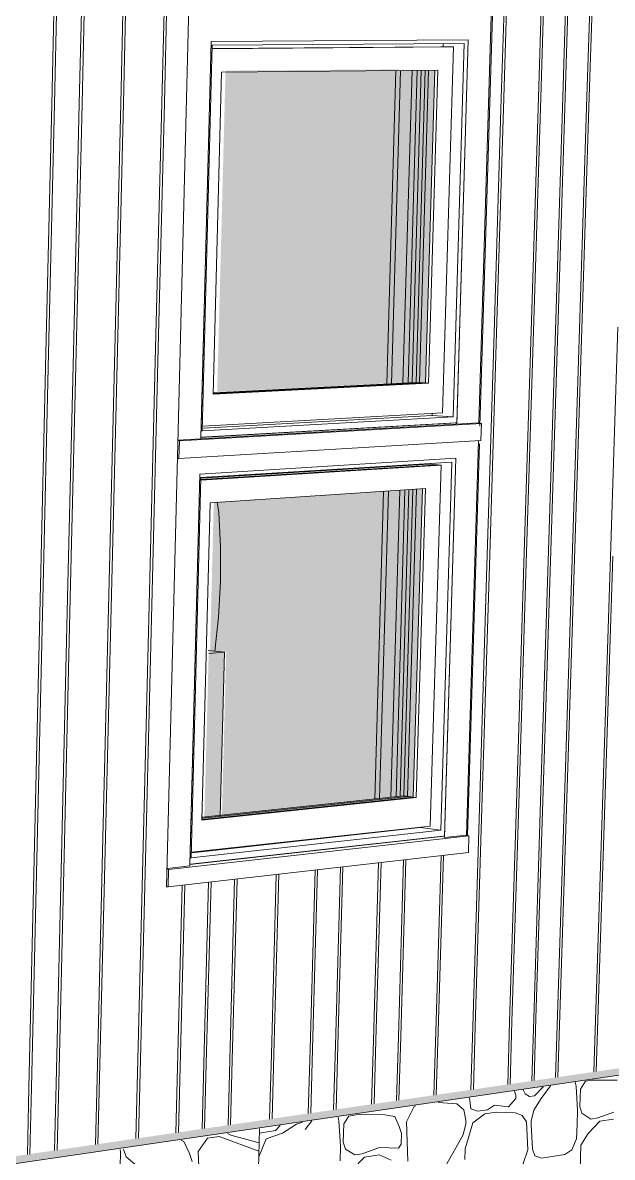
# Model space of a CAD drawing. Header units: inches. Extents: x 5690 to 5695, y -585 to 907.
# Drawn here: x 5690.8654 to 5690.9709, y 906.9924 to 907.1956 of the extents above; entities that cross this region are included whole.
import ezdxf

# ---------------------------------------------------------------- set-up
doc = ezdxf.new("R2010")
doc.units = ezdxf.units.IN
doc.header["$MEASUREMENT"] = 0
for name, color, linetype, lineweight in [('A-CLNG', 13, 'Continuous', 13), ('A-GLAZ-2', 151, 'Continuous', 9), ('A-WALL-PATT-1', 111, 'Continuous', 9), ('I-FURN', 30, 'Continuous', 9), ('I-WALL', 2, 'Continuous', 13), ('I-WALL-1', 2, 'Continuous', 9), ('S-FNDN', 32, 'Continuous', 13), ('S-FNDN-1', 32, 'Continuous', 9)]:
    doc.layers.add(name, color=color, linetype=linetype, lineweight=lineweight)
doc.layers.add('A-GLAZ-1', color=151, linetype='Continuous', lineweight=13, transparency=0.75)

# ---------------------------------------------------------------- blocks, each defined once
blk = doc.blocks.new('FP_2-3D View 1')
at = {"layer": 'A-WALL-PATT-1'}
for p, q in [((5690.87057, 907.18094), (5690.87161, 907.22586)), ((5690.87105, 907.18095), (5690.87209, 907.22585)), ((5690.86953, 907.13639), (5690.87057, 907.18094)), ((5690.87001, 907.13641), (5690.87105, 907.18095)), ((5690.87057, 907.18094), (5690.87057, 907.18094)), ((5690.87105, 907.18095), (5690.87105, 907.18095)), ((5690.86851, 907.0922), (5690.86953, 907.13639)), ((5690.86898, 907.09223), (5690.87001, 907.13641)), ((5690.86953, 907.13639), (5690.86953, 907.13639)), ((5690.87001, 907.13641), (5690.87001, 907.13641)), ((5690.86749, 907.04836), (5690.86851, 907.0922)), ((5690.86796, 907.04841), (5690.86898, 907.09223)), ((5690.86851, 907.0922), (5690.86851, 907.0922)), ((5690.86898, 907.09223), (5690.86898, 907.09223)), ((5690.86648, 907.00488), (5690.86749, 907.04836)), ((5690.86695, 907.00494), (5690.86796, 907.04841)), ((5690.86749, 907.04836), (5690.86749, 907.04836)), ((5690.86796, 907.04841), (5690.86796, 907.04841)), ((5690.8662, 906.99294), (5690.86648, 907.00488)), ((5690.86648, 907.00488), (5690.86648, 907.00488)), ((5690.86667, 906.993), (5690.86695, 907.00494)), ((5690.86695, 907.00494), (5690.86695, 907.00494))]:
    blk.add_line(p, q, dxfattribs=at)
blk = doc.blocks.new('FP_3-3D View 1')
at = {"layer": 'A-WALL-PATT-1'}
for p, q in [((5690.8755, 907.18101), (5690.87656, 907.22577)), ((5690.87598, 907.18102), (5690.87704, 907.22576)), ((5690.88292, 907.18111), (5690.884, 907.22564)), ((5690.88339, 907.18112), (5690.88448, 907.22563)), ((5690.89026, 907.18122), (5690.89137, 907.22551)), ((5690.89072, 907.18122), (5690.89183, 907.2255)), ((5690.95104, 907.18207), (5690.95234, 907.22444)), ((5690.95147, 907.18208), (5690.95277, 907.22444)), ((5690.95769, 907.18217), (5690.95901, 907.22433)), ((5690.95812, 907.18217), (5690.95943, 907.22432)), ((5690.96204, 907.18223), (5690.96337, 907.22425)), ((5690.96246, 907.18223), (5690.96379, 907.22424)), ((5690.96637, 907.18229), (5690.9677, 907.22418)), ((5690.96678, 907.18229), (5690.96812, 907.22417)), ((5690.96073, 907.14052), (5690.96204, 907.18223)), ((5690.96115, 907.14054), (5690.96246, 907.18223)), ((5690.96204, 907.18223), (5690.96204, 907.18223)), ((5690.96246, 907.18223), (5690.96246, 907.18223)), ((5690.96504, 907.14072), (5690.96637, 907.18229)), ((5690.96545, 907.14074), (5690.96678, 907.18229)), ((5690.96637, 907.18229), (5690.96637, 907.18229)), ((5690.96678, 907.18229), (5690.96678, 907.18229)), ((5690.87445, 907.13661), (5690.8755, 907.18101)), ((5690.87493, 907.13663), (5690.87598, 907.18102)), ((5690.8755, 907.18101), (5690.8755, 907.18101)), ((5690.87598, 907.18102), (5690.87598, 907.18102)), ((5690.88184, 907.13695), (5690.88292, 907.18111)), ((5690.88231, 907.13697), (5690.88339, 907.18112)), ((5690.88292, 907.18111), (5690.88292, 907.18111)), ((5690.88339, 907.18112), (5690.88339, 907.18112)), ((5690.88916, 907.13728), (5690.89026, 907.18122)), ((5690.88962, 907.1373), (5690.89072, 907.18122)), ((5690.89026, 907.18122), (5690.89026, 907.18122)), ((5690.89072, 907.18122), (5690.89072, 907.18122)), ((5690.94976, 907.14003), (5690.95104, 907.18207)), ((5690.95018, 907.14004), (5690.95147, 907.18208)), ((5690.95104, 907.18207), (5690.95104, 907.18207)), ((5690.95147, 907.18208), (5690.95147, 907.18208)), ((5690.95639, 907.14033), (5690.95769, 907.18217)), ((5690.95681, 907.14035), (5690.95812, 907.18217)), ((5690.95769, 907.18217), (5690.95769, 907.18217)), ((5690.95812, 907.18217), (5690.95812, 907.18217)), ((5690.94848, 907.0983), (5690.94976, 907.14003)), ((5690.94891, 907.09833), (5690.95018, 907.14004)), ((5690.94976, 907.14003), (5690.94976, 907.14003)), ((5690.95018, 907.14004), (5690.95018, 907.14004)), ((5690.9551, 907.0988), (5690.95639, 907.14033)), ((5690.95552, 907.09884), (5690.95681, 907.14035)), ((5690.95639, 907.14033), (5690.95639, 907.14033)), ((5690.95681, 907.14035), (5690.95681, 907.14035)), ((5690.95942, 907.09913), (5690.96073, 907.14052)), ((5690.95984, 907.09916), (5690.96115, 907.14054)), ((5690.96073, 907.14052), (5690.96073, 907.14052)), ((5690.96115, 907.14054), (5690.96115, 907.14054)), ((5690.96372, 907.09946), (5690.96504, 907.14072)), ((5690.96413, 907.09949), (5690.96545, 907.14074)), ((5690.96504, 907.14072), (5690.96504, 907.14072)), ((5690.96545, 907.14074), (5690.96545, 907.14074)), ((5690.97059, 907.09999), (5690.97193, 907.14103)), ((5690.87341, 907.09257), (5690.87445, 907.13661)), ((5690.87388, 907.09261), (5690.87493, 907.13663)), ((5690.87445, 907.13661), (5690.87445, 907.13661)), ((5690.87493, 907.13663), (5690.87493, 907.13663)), ((5690.88078, 907.09313), (5690.88184, 907.13695)), ((5690.88124, 907.09317), (5690.88231, 907.13697)), ((5690.88184, 907.13695), (5690.88184, 907.13695)), ((5690.88231, 907.13697), (5690.88231, 907.13697)), ((5690.88807, 907.09369), (5690.88916, 907.13728)), ((5690.88853, 907.09373), (5690.88962, 907.1373)), ((5690.88916, 907.13728), (5690.88916, 907.13728)), ((5690.88962, 907.1373), (5690.88962, 907.1373)), ((5690.95813, 907.05806), (5690.95942, 907.09913)), ((5690.95854, 907.0581), (5690.95984, 907.09916)), ((5690.95942, 907.09913), (5690.95942, 907.09913)), ((5690.95984, 907.09916), (5690.95984, 907.09916)), ((5690.96241, 907.05851), (5690.96372, 907.09946)), ((5690.96283, 907.05856), (5690.96413, 907.09949)), ((5690.96372, 907.09946), (5690.96372, 907.09946)), ((5690.96413, 907.09949), (5690.96413, 907.09949)), ((5690.96927, 907.05925), (5690.97059, 907.09999)), ((5690.96968, 907.05929), (5690.971, 907.10002)), ((5690.97059, 907.09999), (5690.97059, 907.09999)), ((5690.94722, 907.05689), (5690.94848, 907.0983)), ((5690.94764, 907.05693), (5690.94891, 907.09833)), ((5690.94848, 907.0983), (5690.94848, 907.0983)), ((5690.94891, 907.09833), (5690.94891, 907.09833)), ((5690.95381, 907.05759), (5690.9551, 907.0988)), ((5690.95423, 907.05764), (5690.95552, 907.09884)), ((5690.9551, 907.0988), (5690.9551, 907.0988)), ((5690.95552, 907.09884), (5690.95552, 907.09884)), ((5690.87972, 907.04967), (5690.88078, 907.09313)), ((5690.88018, 907.04972), (5690.88124, 907.09317)), ((5690.88078, 907.09313), (5690.88078, 907.09313)), ((5690.88124, 907.09317), (5690.88124, 907.09317)), ((5690.88699, 907.05045), (5690.88807, 907.09369)), ((5690.88745, 907.0505), (5690.88853, 907.09373)), ((5690.88807, 907.09369), (5690.88807, 907.09369)), ((5690.88853, 907.09373), (5690.88853, 907.09373)), ((5690.87237, 907.04889), (5690.87341, 907.09257)), ((5690.87284, 907.04894), (5690.87388, 907.09261)), ((5690.87341, 907.09257), (5690.87341, 907.09257)), ((5690.87388, 907.09261), (5690.87388, 907.09261)), ((5690.96111, 907.01787), (5690.96241, 907.05851)), ((5690.96153, 907.01793), (5690.96283, 907.05856)), ((5690.96241, 907.05851), (5690.96241, 907.05851)), ((5690.96283, 907.05856), (5690.96283, 907.05856)), ((5690.96795, 907.01881), (5690.96927, 907.05925)), ((5690.96836, 907.01887), (5690.96968, 907.05929)), ((5690.96927, 907.05925), (5690.96927, 907.05925)), ((5690.96968, 907.05929), (5690.96968, 907.05929)), ((5690.94596, 907.01579), (5690.94722, 907.05689)), ((5690.94639, 907.01585), (5690.94764, 907.05693)), ((5690.94722, 907.05689), (5690.94722, 907.05689)), ((5690.94764, 907.05693), (5690.94764, 907.05693)), ((5690.95254, 907.0167), (5690.95381, 907.05759)), ((5690.95296, 907.01675), (5690.95423, 907.05764)), ((5690.95381, 907.05759), (5690.95381, 907.05759)), ((5690.95423, 907.05764), (5690.95423, 907.05764)), ((5690.95684, 907.01729), (5690.95813, 907.05806)), ((5690.95725, 907.01734), (5690.95854, 907.0581)), ((5690.95813, 907.05806), (5690.95813, 907.05806)), ((5690.95854, 907.0581), (5690.95854, 907.0581)), ((5690.88591, 907.00755), (5690.88699, 907.05045)), ((5690.88637, 907.00761), (5690.88745, 907.0505)), ((5690.88699, 907.05045), (5690.88699, 907.05045)), ((5690.88745, 907.0505), (5690.88745, 907.0505)), ((5690.87135, 907.00555), (5690.87237, 907.04889)), ((5690.87182, 907.00561), (5690.87284, 907.04894)), ((5690.87237, 907.04889), (5690.87237, 907.04889)), ((5690.87284, 907.04894), (5690.87284, 907.04894)), ((5690.87867, 907.00655), (5690.87972, 907.04967)), ((5690.87913, 907.00662), (5690.88018, 907.04972)), ((5690.87972, 907.04967), (5690.87972, 907.04967)), ((5690.88018, 907.04972), (5690.88018, 907.04972)), ((5690.93932, 907.01488), (5690.94027, 907.04641)), ((5690.93975, 907.01494), (5690.9407, 907.04645)), ((5690.92135, 907.01241), (5690.92225, 907.04435)), ((5690.92178, 907.01247), (5690.92269, 907.0444)), ((5690.92816, 907.01335), (5690.92908, 907.04513)), ((5690.92859, 907.01341), (5690.92951, 907.04518)), ((5690.93262, 907.01396), (5690.93355, 907.04564)), ((5690.93305, 907.01402), (5690.93398, 907.04569)), ((5690.90243, 907.00982), (5690.90329, 907.04219)), ((5690.90288, 907.00988), (5690.90374, 907.04224)), ((5690.90988, 907.01084), (5690.91076, 907.04304)), ((5690.91033, 907.0109), (5690.9112, 907.04309)), ((5690.91681, 907.01179), (5690.91771, 907.04383)), ((5690.91725, 907.01185), (5690.91815, 907.04388)), ((5690.89308, 907.00853), (5690.89392, 907.04112)), ((5690.89354, 907.00859), (5690.89438, 907.04117)), ((5690.89777, 907.00918), (5690.89862, 907.04165)), ((5690.89823, 907.00924), (5690.89908, 907.0417)), ((5690.96076, 907.00671), (5690.96111, 907.01787)), ((5690.96111, 907.01787), (5690.96111, 907.01787)), ((5690.96117, 907.00677), (5690.96153, 907.01793)), ((5690.96153, 907.01793), (5690.96153, 907.01793)), ((5690.96759, 907.0077), (5690.96795, 907.01881)), ((5690.96795, 907.01881), (5690.96795, 907.01881)), ((5690.968, 907.00776), (5690.96836, 907.01887)), ((5690.96836, 907.01887), (5690.96836, 907.01887)), ((5690.94562, 907.0045), (5690.94596, 907.01579)), ((5690.94596, 907.01579), (5690.94596, 907.01579)), ((5690.94604, 907.00456), (5690.94639, 907.01585)), ((5690.94639, 907.01585), (5690.94639, 907.01585)), ((5690.95219, 907.00546), (5690.95254, 907.0167)), ((5690.95254, 907.0167), (5690.95254, 907.0167)), ((5690.95261, 907.00552), (5690.95296, 907.01675)), ((5690.95296, 907.01675), (5690.95296, 907.01675)), ((5690.95649, 907.00609), (5690.95684, 907.01729)), ((5690.95684, 907.01729), (5690.95684, 907.01729)), ((5690.9569, 907.00615), (5690.95725, 907.01734)), ((5690.95725, 907.01734), (5690.95725, 907.01734)), ((5690.93229, 907.00256), (5690.93262, 907.01396)), ((5690.93262, 907.01396), (5690.93262, 907.01396)), ((5690.93272, 907.00262), (5690.93305, 907.01402)), ((5690.93305, 907.01402), (5690.93305, 907.01402)), ((5690.93899, 907.00354), (5690.93932, 907.01488)), ((5690.93932, 907.01488), (5690.93932, 907.01488)), ((5690.93941, 907.0036), (5690.93975, 907.01494)), ((5690.93975, 907.01494), (5690.93975, 907.01494)), ((5690.91649, 907.00026), (5690.91681, 907.01179)), ((5690.91681, 907.01179), (5690.91681, 907.01179)), ((5690.91693, 907.00032), (5690.91725, 907.01185)), ((5690.91725, 907.01185), (5690.91725, 907.01185)), ((5690.92102, 907.00092), (5690.92135, 907.01241)), ((5690.92135, 907.01241), (5690.92135, 907.01241)), ((5690.92146, 907.00098), (5690.92178, 907.01247)), ((5690.92178, 907.01247), (5690.92178, 907.01247)), ((5690.92783, 907.00191), (5690.92816, 907.01335)), ((5690.92816, 907.01335), (5690.92816, 907.01335)), ((5690.92826, 907.00197), (5690.92859, 907.01341)), ((5690.92859, 907.01341), (5690.92859, 907.01341)), ((5690.90212, 906.99817), (5690.90243, 907.00982)), ((5690.90243, 907.00982), (5690.90243, 907.00982)), ((5690.90257, 906.99823), (5690.90288, 907.00988)), ((5690.90288, 907.00988), (5690.90288, 907.00988)), ((5690.90957, 906.99925), (5690.90988, 907.01084)), ((5690.90988, 907.01084), (5690.90988, 907.01084)), ((5690.91001, 906.99932), (5690.91033, 907.0109)), ((5690.91033, 907.0109), (5690.91033, 907.0109)), ((5690.88562, 906.99576), (5690.88591, 907.00755)), ((5690.88591, 907.00755), (5690.88591, 907.00755)), ((5690.88608, 906.99583), (5690.88637, 907.00761)), ((5690.88637, 907.00761), (5690.88637, 907.00761)), ((5690.89278, 906.99681), (5690.89308, 907.00853)), ((5690.89308, 907.00853), (5690.89308, 907.00853)), ((5690.89324, 906.99687), (5690.89354, 907.00859)), ((5690.89354, 907.00859), (5690.89354, 907.00859)), ((5690.89747, 906.99749), (5690.89777, 907.00918)), ((5690.89777, 907.00918), (5690.89777, 907.00918)), ((5690.89792, 906.99756), (5690.89823, 907.00924)), ((5690.89823, 907.00924), (5690.89823, 907.00924)), ((5690.87107, 906.99364), (5690.87135, 907.00555)), ((5690.87135, 907.00555), (5690.87135, 907.00555)), ((5690.87153, 906.99371), (5690.87182, 907.00561)), ((5690.87182, 907.00561), (5690.87182, 907.00561)), ((5690.87838, 906.99471), (5690.87867, 907.00655)), ((5690.87867, 907.00655), (5690.87867, 907.00655)), ((5690.87884, 906.99478), (5690.87913, 907.00662)), ((5690.87913, 907.00662), (5690.87913, 907.00662))]:
    blk.add_line(p, q, dxfattribs=at)
blk = doc.blocks.new('FP_30-3D View 1')
at = {"layer": 'A-WALL-PATT-1'}
for p, q in [((5690.89374, 906.99546), (5690.89424, 906.99524)), ((5690.89679, 906.99345), (5690.89842, 906.99583)), ((5690.89842, 906.99583), (5690.90053, 906.99612)), ((5690.90053, 906.99612), (5690.90766, 906.99354)), ((5690.90264, 906.99641), (5690.90205, 906.9967)), ((5690.9077, 906.99498), (5690.90264, 906.99641)), ((5690.88282, 906.99071), (5690.88288, 906.99333)), ((5690.88288, 906.99333), (5690.88284, 906.99383)), ((5690.88341, 906.99389), (5690.88388, 906.99249)), ((5690.89424, 906.99524), (5690.89522, 906.99307)), ((5690.89712, 906.98607), (5690.89679, 906.99345)), ((5690.88388, 906.99249), (5690.88588, 906.99081)), ((5690.89522, 906.99307), (5690.8957, 906.99165))]:
    blk.add_line(p, q, dxfattribs=at)
blk = doc.blocks.new('FP_31-3D View 1')
at = {"layer": 'A-WALL-PATT-1'}
for p, q in [((5690.91146, 906.9981), (5690.91063, 906.99719)), ((5690.91186, 906.99676), (5690.91437, 906.99835)), ((5690.91437, 906.99835), (5690.91548, 906.99869)), ((5690.90894, 906.99572), (5690.90763, 906.99253)), ((5690.90814, 906.99682), (5690.90775, 906.99676)), ((5690.91063, 906.99719), (5690.90814, 906.99682)), ((5690.91186, 906.99676), (5690.90894, 906.99572)), ((5690.90752, 906.98856), (5690.90782, 906.98517)), ((5690.90782, 906.98518), (5690.9086, 906.98347)), ((5690.91558, 906.98544), (5690.91232, 906.98344)), ((5690.9074, 906.98387), (5690.90981, 906.98244)), ((5690.9086, 906.98347), (5690.90983, 906.98305)), ((5690.91232, 906.98344), (5690.90983, 906.98305)), ((5690.90981, 906.98244), (5690.91102, 906.98142)), ((5690.91102, 906.98142), (5690.91101, 906.98081)), ((5690.91502, 906.97721), (5690.91514, 906.98146)), ((5690.91514, 906.98146), (5690.91548, 906.98201)), ((5690.90842, 906.97675), (5690.91139, 906.97965)), ((5690.91099, 906.9802), (5690.90971, 906.97878)), ((5690.91101, 906.98081), (5690.91099, 906.9802)), ((5690.91139, 906.97965), (5690.91265, 906.98046)), ((5690.91265, 906.98046), (5690.91344, 906.97937)), ((5690.91344, 906.97937), (5690.91414, 906.97525)), ((5690.90845, 906.97797), (5690.90723, 906.97777)), ((5690.90971, 906.97878), (5690.90845, 906.97797)), ((5690.91532, 906.97628), (5690.91502, 906.97721)), ((5690.90718, 906.97595), (5690.90842, 906.97674)), ((5690.91414, 906.97525), (5690.91451, 906.97349)), ((5690.91451, 906.97349), (5690.91449, 906.97288)), ((5690.91361, 906.97092), (5690.91029, 906.96976)), ((5690.91444, 906.97106), (5690.91067, 906.96862)), ((5690.91449, 906.97288), (5690.91361, 906.97092)), ((5690.91485, 906.97113), (5690.91444, 906.97106)), ((5690.91518, 906.97111), (5690.91485, 906.97113)), ((5690.90737, 906.96867), (5690.90703, 906.97032)), ((5690.91029, 906.96976), (5690.90902, 906.96834)), ((5690.90777, 906.96813), (5690.90737, 906.96867)), ((5690.90902, 906.96834), (5690.90777, 906.96813)), ((5690.90981, 906.96726), (5690.90933, 906.96475)), ((5690.91067, 906.96862), (5690.90981, 906.96726)), ((5690.90691, 906.96589), (5690.90729, 906.96562)), ((5690.90729, 906.96562), (5690.90844, 906.96217)), ((5690.90933, 906.96475), (5690.90942, 906.9618)), ((5690.90844, 906.96217), (5690.90842, 906.96163))]:
    blk.add_line(p, q, dxfattribs=at)
blk = doc.blocks.new('FP_32-3D View 1')
at = {"layer": 'A-WALL-PATT-1'}
for p, q in [((5690.96442, 907.00515), (5690.96429, 907.00585)), ((5690.96523, 907.00464), (5690.96609, 907.00603)), ((5690.96609, 907.00603), (5690.96732, 907.00621)), ((5690.96732, 907.00621), (5690.97179, 907.00624)), ((5690.95343, 907.00426), (5690.95364, 907.00357)), ((5690.95364, 907.00357), (5690.95362, 907.00293)), ((5690.95531, 907.00381), (5690.95496, 907.00448)), ((5690.95612, 907.0033), (5690.95531, 907.00381)), ((5690.95696, 907.00342), (5690.95612, 907.0033)), ((5690.95855, 907.00501), (5690.95696, 907.00342)), ((5690.95987, 907.0052), (5690.95818, 907.00297)), ((5690.96469, 907.0008), (5690.96442, 907.00516)), ((5690.96523, 907.00464), (5690.96512, 907.00149)), ((5690.93407, 906.99876), (5690.93544, 907.00153)), ((5690.93544, 907.00153), (5690.93567, 907.00165)), ((5690.93975, 907.00225), (5690.94311, 907.00202)), ((5690.94311, 907.00202), (5690.94434, 907.00092)), ((5690.94561, 907.00111), (5690.94534, 907.00307)), ((5690.94983, 907.00173), (5690.94855, 907.00091)), ((5690.95233, 907.00147), (5690.94983, 907.00173)), ((5690.95362, 907.00293), (5690.95233, 907.00147)), ((5690.95818, 907.00297), (5690.95688, 907.00088)), ((5690.96512, 907.00149), (5690.96549, 907.00029)), ((5690.92197, 906.99891), (5690.92183, 906.99962)), ((5690.92283, 906.99838), (5690.92374, 906.99981)), ((5690.92374, 906.99981), (5690.92505, 907.00001)), ((5690.92505, 907.00001), (5690.92981, 907.00006)), ((5690.92981, 907.00006), (5690.93196, 906.99973)), ((5690.93196, 906.99973), (5690.93276, 906.99792)), ((5690.94434, 907.00092), (5690.94471, 906.99906)), ((5690.94686, 907.00066), (5690.94561, 907.00111)), ((5690.94596, 906.99861), (5690.94811, 907.00021)), ((5690.94855, 907.00091), (5690.94686, 907.00066)), ((5690.94811, 907.00021), (5690.95021, 907.00052)), ((5690.95021, 907.00052), (5690.95354, 907.00038)), ((5690.95354, 907.00038), (5690.95477, 906.99993)), ((5690.95477, 906.99993), (5690.95557, 906.99879)), ((5690.95688, 907.00088), (5690.9564, 906.99891)), ((5690.96461, 906.99827), (5690.96469, 907.00079)), ((5690.96549, 907.00029), (5690.96709, 906.99927)), ((5690.96832, 906.99946), (5690.96709, 906.99927)), ((5690.97119, 907.00052), (5690.96832, 906.99946)), ((5690.91712, 906.99893), (5690.91591, 906.99737)), ((5690.92228, 906.99441), (5690.92197, 906.99891)), ((5690.92283, 906.99838), (5690.92274, 906.99513)), ((5690.93276, 906.99792), (5690.93316, 906.99669)), ((5690.93429, 906.99173), (5690.93407, 906.99876)), ((5690.94469, 906.99842), (5690.9442, 906.99643)), ((5690.94455, 906.99394), (5690.94596, 906.99861)), ((5690.94471, 906.99906), (5690.94469, 906.99842)), ((5690.95557, 906.99879), (5690.95582, 906.99377)), ((5690.9564, 906.99891), (5690.95638, 906.99828)), ((5690.95638, 906.99828), (5690.95666, 906.9939)), ((5690.96453, 906.99575), (5690.96461, 906.99827)), ((5690.9666, 906.99669), (5690.96871, 906.99889)), ((5690.96871, 906.99889), (5690.97115, 906.99927)), ((5690.93316, 906.99669), (5690.9331, 906.99475)), ((5690.9442, 906.99643), (5690.94108, 906.99085)), ((5690.96365, 906.99373), (5690.96453, 906.99575)), ((5690.96531, 906.99461), (5690.9666, 906.99669)), ((5690.92221, 906.99181), (5690.92228, 906.99441)), ((5690.92274, 906.99513), (5690.92314, 906.99389)), ((5690.92314, 906.99389), (5690.92485, 906.99286)), ((5690.92921, 906.99416), (5690.92615, 906.99305)), ((5690.93265, 906.99404), (5690.92921, 906.99416)), ((5690.9331, 906.99475), (5690.93265, 906.99404)), ((5690.94449, 906.99202), (5690.94455, 906.99394)), ((5690.95582, 906.99377), (5690.95491, 906.9911)), ((5690.95666, 906.9939), (5690.95703, 906.9927)), ((5690.96239, 906.9929), (5690.96365, 906.99373)), ((5690.96517, 906.9902), (5690.96531, 906.99461)), ((5690.92434, 906.99019), (5690.92657, 906.99247)), ((5690.92615, 906.99305), (5690.92485, 906.99286)), ((5690.92657, 906.99247), (5690.92917, 906.99287)), ((5690.92917, 906.99287), (5690.9313, 906.9919)), ((5690.95703, 906.9927), (5690.95826, 906.99226)), ((5690.95826, 906.99226), (5690.96239, 906.9929))]:
    blk.add_line(p, q, dxfattribs=at)

msp = doc.modelspace()

# ---------------------------------------------------------------- hatches: boundary and pattern name
at = {"layer": 'A-CLNG'}
msp.add_hatch(color=256, dxfattribs=at).paths.add_polyline_path([(5690.85801, 906.99039), (5691.12463, 907.02947), (5691.12468, 907.03058), (5690.85804, 906.99175), (5690.85801, 906.9904)], flags=0)
at = {"layer": 'A-GLAZ-1'}
for points in [[(5690.89945, 907.1291), (5690.93747, 907.13106), (5690.93748, 907.13116), (5690.93912, 907.18706), (5690.93215, 907.18703), (5690.93046, 907.13089), (5690.89947, 907.12929)], [(5690.90018, 907.12945), (5690.93099, 907.13099), (5690.93261, 907.1872), (5690.90168, 907.18698), (5690.90019, 907.1297)], [(5690.89747, 907.0529), (5690.93529, 907.05691), (5690.93687, 907.11209), (5690.92998, 907.11164), (5690.92839, 907.05655), (5690.89749, 907.05329), (5690.89748, 907.05317)], [(5690.90103, 907.05356), (5690.92884, 907.05653), (5690.93043, 907.1117), (5690.9002, 907.10971), (5690.90056, 907.10787), (5690.90086, 907.10174), (5690.90077, 907.09453), (5690.90047, 907.08916), (5690.89982, 907.08306), (5690.9018, 907.08286), (5690.90103, 907.05359)], [(5690.89975, 907.08306), (5690.9004, 907.08915), (5690.90075, 907.09548), (5690.90074, 907.10244), (5690.90047, 907.10785), (5690.9001, 907.10973), (5690.89957, 907.1097), (5690.8989, 907.08314), (5690.89972, 907.08306)], [(5690.89788, 907.05327), (5690.90074, 907.05361), (5690.90151, 907.08284), (5690.89868, 907.08313), (5690.89789, 907.0535)]]:
    msp.add_hatch(color=256, dxfattribs=at).paths.add_polyline_path(points, flags=0)

# ---------------------------------------------------------------- linework, layer by layer
at = {"layer": 'A-CLNG'}
msp.add_line((5691.12463, 907.02947), (5690.85801, 906.99039), dxfattribs=at)
at = {"layer": 'A-GLAZ-2'}
for p, q in [((5690.94705, 907.12389), (5690.94932, 907.19871)), ((5690.94932, 907.19871), (5690.94705, 907.12391)), ((5690.8991, 907.19221), (5690.94513, 907.1925)), ((5690.8991, 907.19221), (5690.94513, 907.1925)), ((5690.94513, 907.1925), (5690.94307, 907.12391)), ((5690.94513, 907.1925), (5690.94307, 907.12368)), ((5690.89727, 907.1213), (5690.8991, 907.19221)), ((5690.89727, 907.12106), (5690.8991, 907.19221)), ((5690.8975, 907.12247), (5690.89928, 907.19153)), ((5690.89928, 907.19153), (5690.94441, 907.19184)), ((5690.94249, 907.19121), (5690.89931, 907.1909)), ((5690.89939, 907.19094), (5690.94024, 907.19123)), ((5690.94024, 907.19123), (5690.94195, 907.19122)), ((5690.94054, 907.12569), (5690.94249, 907.19121)), ((5690.94063, 907.19121), (5690.94065, 907.19182)), ((5690.94249, 907.19121), (5690.94195, 907.19122)), ((5690.94441, 907.19184), (5690.94241, 907.125)), ((5690.89944, 907.12904), (5690.90094, 907.18667)), ((5690.90094, 907.18667), (5690.93966, 907.18707)), ((5690.93053, 907.13088), (5690.93215, 907.187)), ((5690.93302, 907.18701), (5690.9314, 907.13092)), ((5690.9314, 907.13092), (5690.93302, 907.18701)), ((5690.93344, 907.13103), (5690.93507, 907.18702)), ((5690.93436, 907.13107), (5690.93599, 907.18704)), ((5690.93508, 907.13112), (5690.93671, 907.18704)), ((5690.93578, 907.13116), (5690.93742, 907.18705)), ((5690.93804, 907.18706), (5690.9364, 907.13112)), ((5690.93747, 907.13106), (5690.93912, 907.18706)), ((5690.93747, 907.13106), (5690.93912, 907.18706)), ((5690.93912, 907.18706), (5690.93747, 907.13106)), ((5690.93966, 907.18707), (5690.93801, 907.13103)), ((5690.93801, 907.13103), (5690.89944, 907.12904)), ((5690.89946, 907.1291), (5690.93747, 907.13106)), ((5690.89946, 907.1291), (5690.93747, 907.13106)), ((5690.93747, 907.13106), (5690.89946, 907.1291)), ((5690.9364, 907.13112), (5690.8995, 907.12922)), ((5690.89953, 907.1293), (5690.93578, 907.13116)), ((5690.93747, 907.13106), (5690.93578, 907.13116)), ((5690.93747, 907.13106), (5690.9364, 907.13112)), ((5690.93747, 907.13106), (5690.93801, 907.13103)), ((5690.89757, 907.12331), (5690.94054, 907.12569)), ((5690.93868, 907.12523), (5690.93869, 907.12559)), ((5690.94705, 907.12391), (5690.89316, 907.12083)), ((5690.94705, 907.12391), (5690.89316, 907.12083)), ((5690.89341, 907.12069), (5690.94749, 907.12378)), ((5690.94307, 907.12391), (5690.89727, 907.1213)), ((5690.8973, 907.12134), (5690.94282, 907.12393)), ((5690.94241, 907.125), (5690.8975, 907.12247)), ((5690.89766, 907.12294), (5690.93868, 907.12523)), ((5690.93868, 907.12523), (5690.94241, 907.125)), ((5690.94307, 907.12391), (5690.94281, 907.12393)), ((5690.94705, 907.12391), (5690.94307, 907.12368)), ((5690.94705, 907.12391), (5690.94723, 907.12386)), ((5690.94723, 907.12386), (5690.94749, 907.12378)), ((5690.94749, 907.12378), (5690.9474, 907.12073)), ((5690.89341, 907.12069), (5690.89315, 907.12076)), ((5690.89727, 907.12106), (5690.89316, 907.12083)), ((5690.9474, 907.12073), (5690.89333, 907.11751)), ((5690.89333, 907.11751), (5690.89341, 907.12069)), ((5690.94481, 907.0501), (5690.94696, 907.12069)), ((5690.94696, 907.12069), (5690.94481, 907.05012)), ((5690.89307, 907.11753), (5690.89333, 907.11751)), ((5690.8971, 907.11474), (5690.94288, 907.11757)), ((5690.8971, 907.11474), (5690.94288, 907.11757)), ((5690.94288, 907.11757), (5690.94085, 907.04991)), ((5690.94288, 907.11757), (5690.94085, 907.04968)), ((5690.89728, 907.11411), (5690.94217, 907.1169)), ((5690.94026, 907.11636), (5690.89731, 907.11368)), ((5690.89734, 907.11375), (5690.93972, 907.1164)), ((5690.93972, 907.1164), (5690.89734, 907.11375)), ((5690.89741, 907.11399), (5690.93803, 907.11652)), ((5690.93803, 907.11652), (5690.93972, 907.1164)), ((5690.93834, 907.05173), (5690.94026, 907.11636)), ((5690.93842, 907.11649), (5690.93843, 907.11667)), ((5690.94026, 907.11636), (5690.93972, 907.1164)), ((5690.94217, 907.1169), (5690.9402, 907.05097)), ((5690.89529, 907.04459), (5690.8971, 907.11474)), ((5690.8953, 907.04482), (5690.8971, 907.11474)), ((5690.89552, 907.04602), (5690.89728, 907.11411)), ((5690.89894, 907.1096), (5690.93745, 907.11213)), ((5690.92839, 907.05653), (5690.92998, 907.11161)), ((5690.93084, 907.11167), (5690.92925, 907.05662)), ((5690.92925, 907.05662), (5690.93084, 907.11167)), ((5690.93128, 907.05685), (5690.93288, 907.11181)), ((5690.9322, 907.05694), (5690.9338, 907.11187)), ((5690.93291, 907.05703), (5690.93452, 907.11193)), ((5690.93361, 907.05711), (5690.93522, 907.11198)), ((5690.93584, 907.11202), (5690.93423, 907.05704)), ((5690.93529, 907.05691), (5690.93692, 907.11209)), ((5690.93529, 907.05691), (5690.93692, 907.11209)), ((5690.93692, 907.11209), (5690.93529, 907.05691)), ((5690.93745, 907.11213), (5690.93582, 907.05684)), ((5690.89746, 907.05278), (5690.89894, 907.1096)), ((5690.93582, 907.05684), (5690.89746, 907.05278)), ((5690.89748, 907.0529), (5690.93529, 907.05691)), ((5690.89748, 907.0529), (5690.93529, 907.05691)), ((5690.93529, 907.05691), (5690.89748, 907.0529)), ((5690.93423, 907.05704), (5690.89753, 907.05315)), ((5690.89755, 907.0533), (5690.93361, 907.05711)), ((5690.93529, 907.05691), (5690.93361, 907.05711)), ((5690.93529, 907.05691), (5690.93423, 907.05704)), ((5690.93529, 907.05691), (5690.93582, 907.05684)), ((5690.9402, 907.05097), (5690.89552, 907.04602)), ((5690.8956, 907.04703), (5690.93834, 907.05173)), ((5690.89569, 907.04694), (5690.9365, 907.05144)), ((5690.9365, 907.05144), (5690.9365, 907.05152)), ((5690.9365, 907.05144), (5690.9402, 907.05097)), ((5690.89146, 907.04395), (5690.94525, 907.04997)), ((5690.94085, 907.04991), (5690.8953, 907.04482)), ((5690.89532, 907.04489), (5690.9406, 907.04994)), ((5690.94085, 907.04991), (5690.94059, 907.04994)), ((5690.94481, 907.05012), (5690.94085, 907.04968)), ((5690.94481, 907.05012), (5690.94525, 907.04997)), ((5690.94525, 907.04997), (5690.94516, 907.04696)), ((5690.94516, 907.04696), (5690.89138, 907.04083)), ((5690.89529, 907.04459), (5690.8912, 907.04413)), ((5690.89146, 907.04395), (5690.8912, 907.04405)), ((5690.89138, 907.04083), (5690.89146, 907.04395)), ((5690.89112, 907.04086), (5690.89138, 907.04083))]:
    msp.add_line(p, q, dxfattribs=at)
at = {"layer": 'I-FURN'}
for p, q in [((5690.90047, 907.10785), (5690.90015, 907.10977)), ((5690.90151, 907.08284), (5690.89856, 907.08314)), ((5690.89868, 907.0826), (5690.90151, 907.08284)), ((5690.90151, 907.08284), (5690.90073, 907.05352))]:
    msp.add_line(p, q, dxfattribs=at)
msp.add_polyline3d([(5690.89976, 907.08306, 0), (5690.9004, 907.08915, 0), (5690.90075, 907.09548, 0), (5690.90078, 907.10173, 0), (5690.90047, 907.10785, 0)], dxfattribs=at)
at = {"layer": 'I-WALL'}
for p, q in [((5690.89314, 907.12022), (5690.89513, 907.19861)), ((5690.9495, 907.19871), (5690.94721, 907.12332)), ((5690.89112, 907.04086), (5690.89314, 907.12018)), ((5690.94712, 907.12018), (5690.94499, 907.05002))]:
    msp.add_line(p, q, dxfattribs=at)
at = {"layer": 'S-FNDN'}
msp.add_line((5690.90679, 906.96135), (5690.90777, 906.99752), dxfattribs=at)

# ---------------------------------------------------------------- block references
at = {"layer": 'I-WALL-1'}
for name in ['FP_3-3D View 1', 'FP_2-3D View 1']:
    msp.add_blockref(name, (0, 0), dxfattribs=at)
at = {"layer": 'S-FNDN-1'}
for name in ['FP_32-3D View 1', 'FP_30-3D View 1', 'FP_31-3D View 1']:
    msp.add_blockref(name, (0, 0), dxfattribs=at)

doc.saveas('drawing.dxf')
